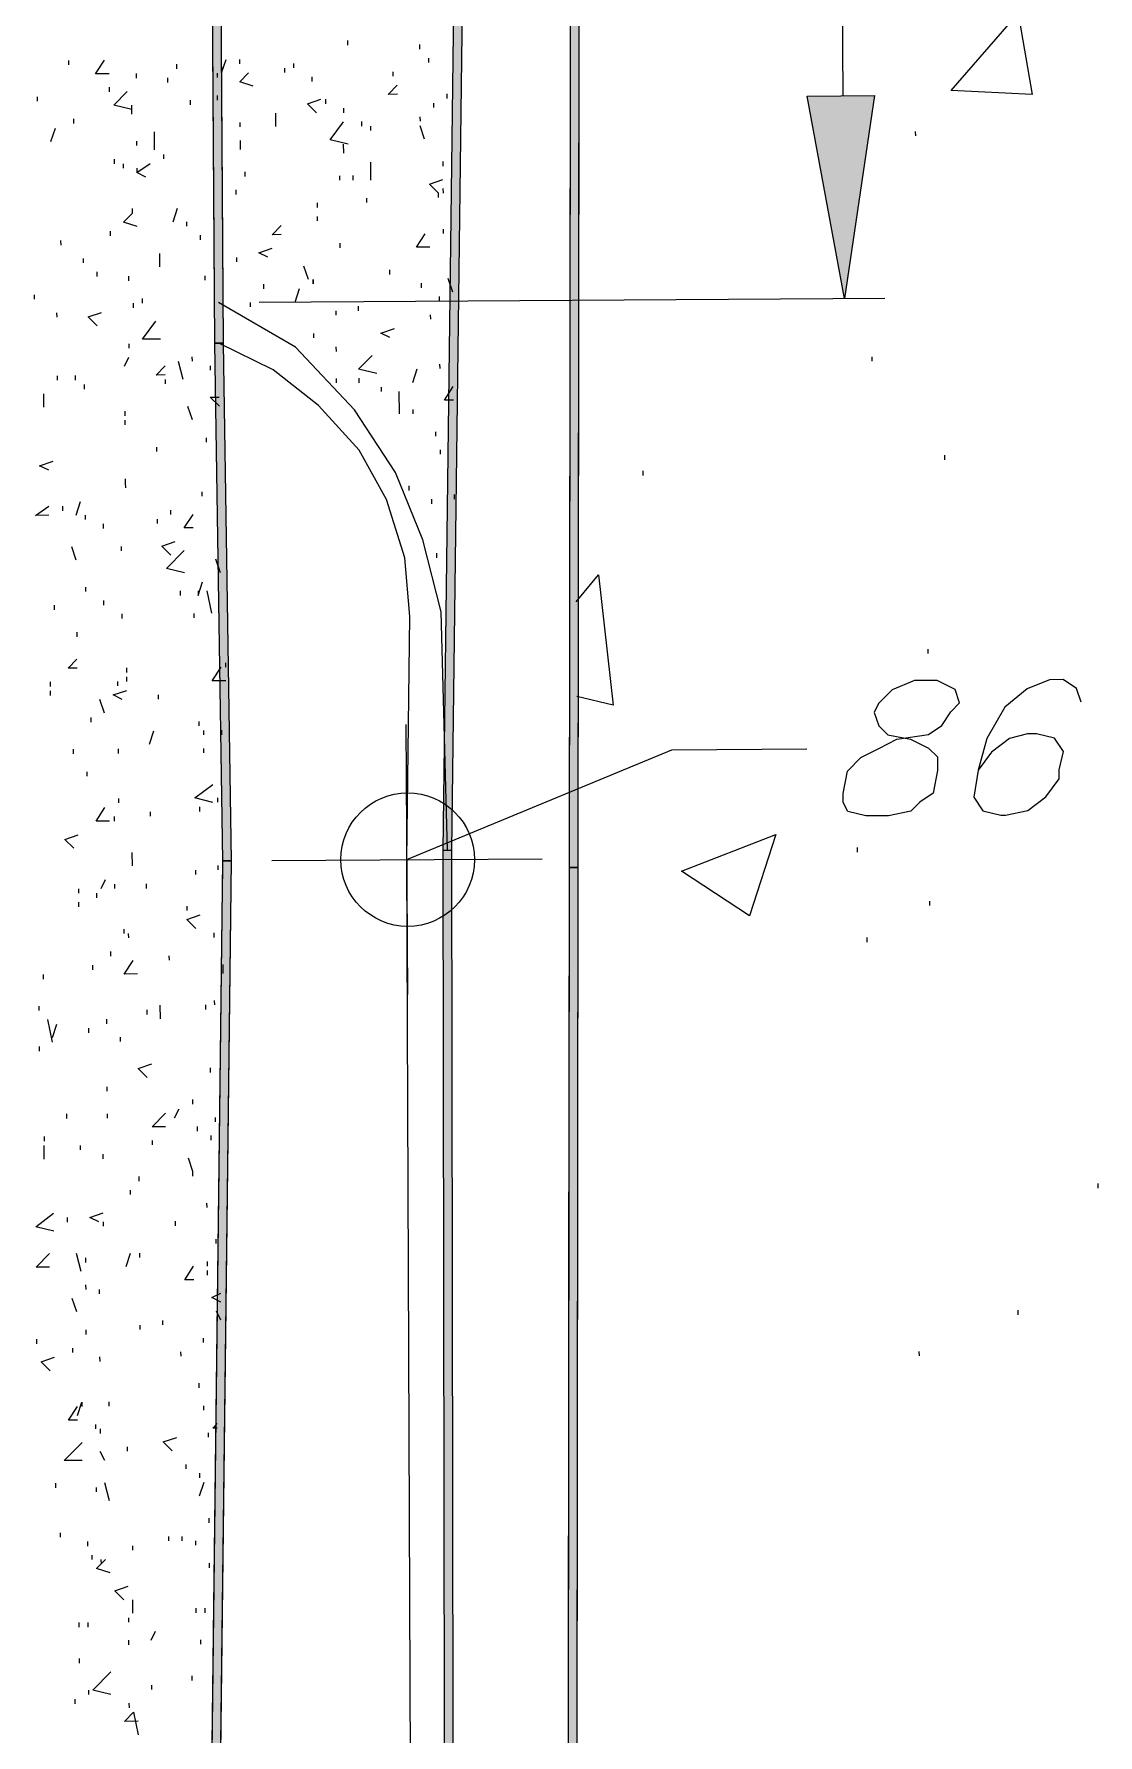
# Model space of a CAD drawing. Header units: inches. Extents: x -5728 to 15181, y 9834 to 15140.
# Drawn here: x 6688.1 to 6877.2, y 11766 to 12068.3 of the extents above; entities that cross this region are included whole.
import ezdxf

# ---------------------------------------------------------------- set-up
doc = ezdxf.new("R2010")
doc.units = ezdxf.units.IN
doc.header["$MEASUREMENT"] = 0
doc.linetypes.add('IMPORT-DASHEDX2 _4_', pattern=[0.1125, 0.075, -0.0375])
for name, color, linetype, lineweight in [('PDF_Geometry', 1, 'Continuous', 9), ('PDF_Solid Fills', 1, 'Continuous', 9), ('site plan converted for PDF_dwg', 1, 'Continuous', 9)]:
    doc.layers.add(name, color=color, linetype=linetype, lineweight=lineweight)

# ---------------------------------------------------------------- blocks, each defined once
blk = doc.blocks.new('site plan converted for PDF_dwg-1480341-SITE PLAN')
at = {"layer": 'PDF_Solid Fills'}
for points in [[(4652.92, 2039.4), (4654.52, 2039.4), (4659.32, 2642.6), (4657.72, 2642.6), (4653.61, 2126.18)], [(4590.52, 2133), (4592.12, 2133), (4592.12, 2338.6), (4590.52, 2338.6), (4590.52, 2290.16)], [(4591.32, 2041), (4592.92, 2041), (4592.12, 2133), (4590.52, 2133), (4591.29, 2044.81)], [(4585.72, 1738.6), (4587.32, 1738.6), (4592.92, 2041), (4591.32, 2041), (4586.85, 1799.5)], [(4650.52, 1731.4), (4652.12, 1731.4), (4654.52, 2039.4), (4652.92, 2039.4), (4652.32, 1962.62)]]:
    blk.add_hatch(color=147, dxfattribs=at).paths.add_polyline_path(points, flags=0)
at = {"layer": 'PDF_Solid Fills', "linetype": 'IMPORT-DASHEDX2 _4_'}
for points in [[(4632.25, 2049.4), (4637.72, 2333), (4636.12, 2333), (4631.3, 2083.22), (4631.48, 2076.77)], [(4630.52, 2042.6), (4632.12, 2042.6), (4632.25, 2049.4), (4631.3, 2083.22), (4630.52, 2042.61)], [(4628.92, 1732.2), (4630.52, 1732.2), (4632.12, 2042.6), (4630.52, 2042.49), (4628.92, 1732.21)]]:
    blk.add_hatch(color=147, dxfattribs=at).paths.add_polyline_path(points, flags=0)
at = {"layer": 'PDF_Solid Fills', "lineweight": 15}
blk.add_hatch(color=155, dxfattribs=at).paths.add_polyline_path([(4702.52, 2140.2), (4696.12, 2176.2), (4708.12, 2176.2)], flags=0)
at = {"layer": 'PDF_Geometry', "color": 155, "lineweight": 15}
for p, q in [((4702.52, 2176.2), (4702.52, 2265.8)), ((4614.52, 2186.6), (4614.52, 2185.8)), ((4627.32, 2185.8), (4627.32, 2185)), ((4564.92, 2183.4), (4564.92, 2182.6)), ((4584.12, 2182.6), (4584.12, 2181.8)), ((4592.12, 2181), (4592.92, 2183.4)), ((4595.32, 2183.4), (4595.32, 2182.6)), ((4604.92, 2182.6), (4604.92, 2181.8)), ((4628.92, 2183.4), (4628.92, 2182.6)), ((4576.92, 2181), (4576.92, 2180.2)), ((4582.52, 2180.2), (4582.52, 2179.4)), ((4591.32, 2181), (4591.32, 2180.2)), ((4603.32, 2181.8), (4603.32, 2181)), ((4608.12, 2180.2), (4608.12, 2179.4)), ((4622.52, 2181), (4622.52, 2180.2)), ((4559.32, 2177), (4559.32, 2176.2)), ((4572.12, 2178.6), (4572.12, 2177.8)), ((4591.32, 2177), (4591.32, 2176.2)), ((4632.12, 2177), (4632.12, 2176.2)), ((4576.12, 2173.8), (4576.12, 2175.4)), ((4586.52, 2176.2), (4586.52, 2175.4)), ((4601.72, 2171.4), (4601.72, 2173.8)), ((4610.52, 2176.2), (4610.52, 2175.4)), ((4613.72, 2174.6), (4613.72, 2173.8)), ((4629.72, 2175.4), (4629.72, 2174.6)), ((4561.72, 2169), (4562.52, 2171.4)), ((4565.72, 2173), (4565.72, 2172.2)), ((4580.12, 2167.4), (4580.12, 2170.6)), ((4595.32, 2172.2), (4595.32, 2171.4)), ((4616.92, 2172.2), (4616.92, 2171.4)), ((4618.52, 2171.4), (4618.52, 2170.6)), ((4627.32, 2173), (4627.32, 2172.2)), ((4628.12, 2169), (4627.32, 2171.4)), ((4576.92, 2169), (4576.92, 2168.2)), ((4613.72, 2166.6), (4613.72, 2168.2)), ((4715.32, 2169.8), (4715.32, 2169)), ((4572.92, 2165.8), (4572.92, 2165)), ((4574.52, 2165), (4574.52, 2164.2)), ((4581.72, 2166.6), (4581.72, 2165.8)), ((4618.52, 2161.8), (4618.52, 2165)), ((4631.32, 2165), (4631.32, 2164.2)), ((4576.92, 2164.2), (4576.92, 2163.4)), ((4596.12, 2163.4), (4596.12, 2162.6)), ((4612.92, 2162.6), (4612.92, 2161.8)), ((4615.32, 2162.6), (4615.32, 2161.8)), ((4594.52, 2160.2), (4594.52, 2159.4)), ((4617.72, 2158.6), (4617.72, 2157.8)), ((4631.32, 2160.2), (4631.32, 2159.4)), ((4583.32, 2154.6), (4584.12, 2157)), ((4608.92, 2157.8), (4608.92, 2157)), ((4608.92, 2155.4), (4608.92, 2154.6)), ((4572.12, 2153), (4572.12, 2152.2)), ((4585.72, 2154.6), (4585.72, 2153.8)), ((4588.12, 2152.2), (4588.12, 2151.4)), ((4631.32, 2153), (4631.32, 2152.2)), ((4563.32, 2151.4), (4563.32, 2150.6)), ((4612.92, 2150.6), (4612.92, 2149.8)), ((4567.32, 2148.2), (4567.32, 2147.4)), ((4580.92, 2146.6), (4580.92, 2149)), ((4594.52, 2148.2), (4594.52, 2147.4)), ((4607.32, 2144.2), (4606.52, 2146.6)), ((4569.72, 2145.8), (4569.72, 2145)), ((4575.32, 2145), (4575.32, 2144.2)), ((4588.92, 2145), (4588.92, 2144.2)), ((4599.32, 2143.4), (4599.32, 2142.6)), ((4621.72, 2145.8), (4621.72, 2145)), ((4627.32, 2143.4), (4627.32, 2142.6)), ((4632.92, 2141.8), (4632.12, 2144.2)), ((4558.52, 2141.8), (4558.52, 2141)), ((4576.12, 2140.2), (4576.12, 2139.4)), ((4577.72, 2141), (4577.72, 2140.2)), ((4596.92, 2140.2), (4596.92, 2139.4)), ((4598.52, 2140.2), (4709.72, 2140.2)), ((4604.92, 2140.2), (4605.72, 2142.6)), ((4630.52, 2141), (4630.52, 2140.2)), ((4562.52, 2138.6), (4562.52, 2137.8)), ((4612.12, 2138.6), (4612.12, 2137.8)), ((4616.12, 2139.4), (4616.12, 2138.6)), ((4628.92, 2137.8), (4628.92, 2137)), ((4608.12, 2134.6), (4608.12, 2133.8)), ((4575.32, 2133), (4575.32, 2132.2)), ((4612.12, 2132.2), (4612.12, 2131.4)), ((4574.52, 2129), (4575.32, 2130.6)), ((4584.92, 2126.6), (4584.12, 2129.8)), ((4586.52, 2130.6), (4586.52, 2129.8)), ((4589.72, 2129), (4589.72, 2128.2)), ((4625.72, 2125.8), (4626.52, 2128.2)), ((4630.52, 2129), (4630.52, 2128.2)), ((4707.32, 2129.8), (4707.32, 2129)), ((4562.52, 2127.4), (4562.52, 2126.6)), ((4565.72, 2127.4), (4565.72, 2126.6)), ((4567.32, 2125.8), (4567.32, 2125)), ((4581.72, 2126.6), (4581.72, 2125.8)), ((4612.12, 2126.6), (4612.12, 2125.8)), ((4616.12, 2126.6), (4616.12, 2125.8)), ((4620.12, 2125), (4620.12, 2124.2)), ((4560.12, 2121.8), (4560.12, 2124.2)), ((4623.32, 2120.2), (4623.32, 2124.2)), ((4574.52, 2121), (4574.52, 2120.2)), ((4574.52, 2119.4), (4574.52, 2118.6)), ((4586.52, 2119.4), (4585.72, 2121.8)), ((4625.72, 2121), (4625.72, 2120.2)), ((4588.92, 2116.2), (4588.92, 2115.4)), ((4629.72, 2117), (4629.72, 2116.2)), ((4580.12, 2114.6), (4580.12, 2113.8)), ((4630.52, 2113.8), (4630.52, 2113)), ((4720.12, 2112.2), (4720.12, 2111.4)), ((4624.92, 2107.4), (4624.92, 2106.6)), ((4666.52, 2109.8), (4666.52, 2109)), ((4563.32, 2104.2), (4563.32, 2103.4)), ((4565.72, 2102.6), (4566.52, 2105)), ((4588.12, 2106.6), (4588.12, 2105.8)), ((4628.92, 2105), (4628.92, 2104.2)), ((4632.92, 2105.8), (4632.92, 2105)), ((4567.32, 2102.6), (4567.32, 2101.8)), ((4570.52, 2101), (4570.52, 2100.2)), ((4580.12, 2101.8), (4580.12, 2101)), ((4582.52, 2103.4), (4582.52, 2102.6)), ((4565.72, 2094.6), (4564.92, 2097)), ((4573.72, 2097), (4573.72, 2096.2)), ((4629.72, 2095.4), (4629.72, 2094.6)), ((4591.32, 2092.2), (4590.52, 2094.6)), ((4567.32, 2089.8), (4567.32, 2089)), ((4584.12, 2089), (4584.12, 2088.2)), ((4589.72, 2085), (4588.92, 2089)), ((4561.72, 2086.6), (4561.72, 2085.8)), ((4570.52, 2087.4), (4570.52, 2086.6)), ((4573.72, 2085), (4573.72, 2084.2)), ((4586.52, 2085), (4586.52, 2084.2)), ((4565.72, 2081.8), (4565.72, 2081)), ((4716.92, 2077.8), (4716.92, 2077)), ((4574.52, 2075.4), (4574.52, 2074.6)), ((4574.52, 2073.8), (4574.52, 2073)), ((4592.12, 2076.2), (4592.12, 2075.4)), ((4560.92, 2073), (4560.92, 2072.2)), ((4560.92, 2071.4), (4560.92, 2070.6)), ((4572.92, 2073), (4572.92, 2072.2)), ((4580.12, 2070.6), (4580.12, 2069.8)), ((4570.52, 2067.4), (4569.72, 2069.8)), ((4568.12, 2066.6), (4568.12, 2065.8)), ((4587.32, 2065.8), (4587.32, 2065)), ((4624.12, 2017), (4624.12, 2065)), ((4578.52, 2061.8), (4579.32, 2064.2)), ((4588.12, 2064.2), (4588.12, 2063.4)), ((4591.32, 2064.2), (4591.32, 2063.4)), ((4564.92, 2061), (4564.92, 2060.2)), ((4572.92, 2061), (4572.92, 2060.2)), ((4588.12, 2061), (4588.12, 2060.2)), ((4567.32, 2057), (4567.32, 2056.2)), ((4572.92, 2052.2), (4572.92, 2051.4)), ((4578.52, 2049.8), (4578.52, 2049)), ((4587.32, 2050.6), (4587.32, 2049.8)), ((4590.52, 2052.2), (4590.52, 2051.4)), ((4572.12, 2049), (4572.12, 2048.2)), ((4575.32, 2040.2), (4575.32, 2042.6)), ((4600.12, 2041), (4648.12, 2041)), ((4704.12, 2042.6), (4704.12, 2041.8)), ((4569.72, 2036.2), (4570.52, 2037.8)), ((4586.52, 2039.4), (4586.52, 2038.6)), ((4590.52, 2040.2), (4590.52, 2039.4)), ((4591.32, 2038.6), (4591.32, 2037.8)), ((4565.72, 2036.2), (4565.72, 2035.4)), ((4568.92, 2035.4), (4568.92, 2034.6)), ((4572.12, 2037), (4572.12, 2036.2)), ((4577.72, 2037), (4577.72, 2036.2)), ((4565.72, 2033.8), (4565.72, 2033)), ((4584.92, 2033), (4584.92, 2032.2)), ((4716.92, 2033), (4716.92, 2032.2)), ((4573.72, 2029), (4573.72, 2028.2)), ((4574.52, 2028.2), (4574.52, 2027.4)), ((4589.72, 2028.2), (4589.72, 2027.4)), ((4705.72, 2026.6), (4705.72, 2025.8)), ((4568.12, 2022.6), (4568.12, 2021.8)), ((4571.32, 2025), (4571.32, 2024.2)), ((4581.72, 2024.2), (4581.72, 2023.4)), ((4591.32, 2021), (4591.32, 2022.6)), ((4559.32, 2021), (4559.32, 2020.2)), ((4589.72, 2016.2), (4589.72, 2015.4)), ((4558.52, 2015.4), (4558.52, 2014.6)), ((4577.72, 2014.6), (4577.72, 2013.8)), ((4580.12, 2013), (4580.12, 2015.4)), ((4588.12, 2015.4), (4588.12, 2014.6)), ((4560.92, 2009), (4560.12, 2013)), ((4560.92, 2009.8), (4561.72, 2012.2)), ((4567.32, 2011.4), (4567.32, 2010.6)), ((4570.52, 2013), (4570.52, 2012.2)), ((4558.52, 2008.2), (4558.52, 2007.4)), ((4572.92, 2009.8), (4572.92, 2009)), ((4588.92, 2004.2), (4588.92, 2003.4)), ((4570.52, 2001), (4570.52, 2000.2)), ((4585.72, 1998.6), (4585.72, 1997.8)), ((4563.32, 1996.2), (4563.32, 1995.4)), ((4570.52, 1996.2), (4570.52, 1995.4)), ((4582.52, 1995.4), (4583.32, 1997)), ((4589.72, 1995.4), (4589.72, 1994.6)), ((4559.32, 1992.2), (4559.32, 1991.4)), ((4586.52, 1993.8), (4586.52, 1993)), ((4588.92, 1992.2), (4588.92, 1991.4)), ((4559.32, 1988.2), (4559.32, 1990.6)), ((4565.72, 1990.6), (4565.72, 1989.8)), ((4569.72, 1989), (4569.72, 1988.2)), ((4578.52, 1991.4), (4578.52, 1990.6)), ((4576.12, 1985), (4576.12, 1984.2)), ((4574.52, 1982.6), (4574.52, 1981.8)), ((4588.12, 1980.2), (4588.12, 1979.4)), ((4746.52, 1982.6), (4746.52, 1981.8)), ((4563.32, 1977.8), (4563.32, 1977)), ((4569.72, 1977), (4569.72, 1976.2)), ((4582.52, 1977), (4582.52, 1976.2)), ((4589.72, 1973.8), (4589.72, 1973)), ((4565.72, 1968.2), (4564.92, 1971.4)), ((4573.72, 1969), (4574.52, 1971.4)), ((4576.12, 1971.4), (4576.12, 1970.6)), ((4566.52, 1970.6), (4566.52, 1969.8)), ((4588.12, 1969.8), (4588.12, 1969)), ((4588.12, 1968.2), (4588.12, 1967.4)), ((4566.52, 1965.8), (4566.52, 1965)), ((4568.92, 1965), (4568.92, 1964.2)), ((4564.92, 1961), (4564.12, 1963.4)), ((4580.12, 1959.4), (4580.12, 1958.6)), ((4590.52, 1959.4), (4589.72, 1961)), ((4732.12, 1960.2), (4732.12, 1959.4)), ((4557.72, 1956.2), (4557.72, 1955.4)), ((4566.52, 1957.8), (4566.52, 1957)), ((4576.12, 1958.6), (4576.12, 1957.8)), ((4587.32, 1956.2), (4587.32, 1955.4)), ((4564.12, 1954.6), (4564.12, 1953.8)), ((4568.92, 1953), (4568.92, 1952.2)), ((4583.32, 1953.8), (4583.32, 1953)), ((4714.52, 1953), (4714.52, 1952.2)), ((4586.52, 1948.2), (4586.52, 1947.4)), ((4570.52, 1945), (4570.52, 1944.2)), ((4587.32, 1944.2), (4587.32, 1943.4)), ((4568.12, 1941), (4568.12, 1940.2)), ((4568.92, 1940.2), (4568.92, 1939.4)), ((4588.12, 1939.4), (4588.12, 1938.6)), ((4569.72, 1934.6), (4568.92, 1936.2)), ((4573.72, 1937), (4573.72, 1936.2)), ((4584.12, 1933.8), (4584.12, 1933)), ((4586.52, 1932.2), (4586.52, 1931.4)), ((4560.92, 1930.6), (4560.92, 1929.8)), ((4568.12, 1929.8), (4568.12, 1929)), ((4570.52, 1927.4), (4569.72, 1930.6)), ((4586.52, 1928.2), (4587.32, 1930.6)), ((4588.12, 1924.2), (4588.12, 1923.4)), ((4561.72, 1921.8), (4561.72, 1921)), ((4566.52, 1920.2), (4566.52, 1919.4)), ((4574.52, 1919.4), (4574.52, 1918.6)), ((4580.92, 1921), (4580.92, 1920.2)), ((4583.32, 1921), (4583.32, 1920.2)), ((4585.72, 1920.2), (4585.72, 1919.4)), ((4567.32, 1917.8), (4567.32, 1917)), ((4568.92, 1917), (4568.92, 1916.2)), ((4588.12, 1916.2), (4588.12, 1915.4)), ((4574.52, 1907.4), (4574.52, 1909.8)), ((4585.72, 1908.2), (4585.72, 1907.4)), ((4587.32, 1908.2), (4587.32, 1907.4)), ((4564.92, 1905.8), (4564.92, 1905)), ((4566.52, 1905.8), (4566.52, 1905)), ((4573.72, 1906.6), (4573.72, 1905.8)), ((4573.72, 1902.6), (4573.72, 1901.8)), ((4577.72, 1902.6), (4578.52, 1904.2)), ((4586.52, 1902.6), (4586.52, 1901.8)), ((4564.92, 1899.4), (4564.92, 1898.6)), ((4584.92, 1896.2), (4584.92, 1895.4)), ((4564.12, 1892.2), (4564.12, 1891.4)), ((4566.52, 1893.8), (4566.52, 1893)), ((4577.72, 1894.6), (4577.72, 1893.8)), ((4573.72, 1891.4), (4573.72, 1890.6))]:
    blk.add_line(p, q, dxfattribs=at)
at = {"layer": 'PDF_Geometry', "color": 147, "flags": 128}
for points in [[(4652.92, 2039.4), (4654.52, 2039.4), (4659.32, 2642.6), (4657.72, 2642.6)], [(4590.52, 2133), (4592.12, 2133), (4592.12, 2338.6), (4590.52, 2338.6)], [(4631.32, 2042.6), (4632.12, 2042.6), (4637.72, 2333), (4636.12, 2333), (4630.52, 2042.6)], [(4591.32, 2041), (4592.92, 2041), (4592.12, 2133), (4590.52, 2133)], [(4585.72, 1738.6), (4587.32, 1738.6), (4592.92, 2041), (4591.32, 2041)], [(4629.72, 1732.2), (4630.52, 1732.2), (4632.12, 2042.6), (4630.52, 2042.6), (4628.92, 1732.2)], [(4650.52, 1731.4), (4652.12, 1731.4), (4654.52, 2039.4), (4652.92, 2039.4)]]:
    blk.add_lwpolyline(points, close=True, dxfattribs=at)
at = {"layer": 'PDF_Geometry', "color": 155, "lineweight": 15, "flags": 128}
for points in [[(4733.72, 2190.6), (4736.12, 2176.2), (4721.72, 2177)], [(4608.12, 2143.4), (4608.12, 2144.2)], [(4714.52, 2072.2), (4710.52, 2070.6), (4708.12, 2068.2), (4707.32, 2066.6), (4708.12, 2064.2), (4709.72, 2062.6), (4713.72, 2061.8), (4716.92, 2060.2), (4718.52, 2058.6), (4718.52, 2056.2), (4717.72, 2052.2), (4715.32, 2050.6), (4713.72, 2049), (4709.72, 2048.2), (4705.72, 2048.2), (4702.52, 2049), (4701.72, 2050.6), (4701.72, 2052.2), (4702.52, 2056.2), (4704.92, 2058.6), (4708.12, 2060.2), (4711.32, 2061.8), (4716.92, 2062.6), (4719.32, 2064.2), (4720.92, 2066.6), (4722.52, 2068.2), (4721.72, 2070.6), (4718.52, 2072.2)], [(4689.72, 2045), (4684.92, 2030.6), (4672.92, 2038.6)]]:
    blk.add_lwpolyline(points, close=True, dxfattribs=at)
for points in [[(4572.12, 2181), (4569.72, 2181), (4571.32, 2183.4)], [(4597.72, 2178.6), (4595.32, 2179.4), (4596.92, 2181)], [(4576.12, 2174.6), (4572.92, 2175.4), (4575.32, 2177.8)], [(4623.32, 2177), (4621.72, 2177), (4623.32, 2178.6)], [(4608.92, 2173.8), (4607.32, 2175.4), (4609.72, 2176.2)], [(4614.52, 2168.2), (4611.32, 2169), (4613.72, 2172.2)], [(4595.32, 2169), (4595.32, 2168.2), (4595.32, 2167.4)], [(4578.52, 2162.6), (4576.92, 2163.4), (4579.32, 2165)], [(4630.52, 2158.6), (4630.52, 2159.4), (4628.92, 2161), (4631.32, 2161.8)], [(4576.92, 2153.8), (4574.52, 2154.6), (4576.12, 2156.2), (4576.12, 2157)], [(4602.52, 2152.2), (4600.92, 2152.2), (4602.52, 2153.8)], [(4628.92, 2149.8), (4626.52, 2149.8), (4628.12, 2152.2)], [(4600.12, 2148.2), (4598.52, 2149), (4600.92, 2149.8)], [(4631.32, 2042.6), (4630.52, 2085), (4627.32, 2097.8), (4622.52, 2109.8), (4615.32, 2121), (4604.92, 2132.2), (4591.32, 2140.2)], [(4569.72, 2136.2), (4568.12, 2137.8), (4570.52, 2138.6)], [(4580.92, 2133.8), (4577.72, 2133.8), (4580.12, 2137)], [(4621.72, 2133.8), (4620.12, 2134.6), (4622.52, 2135.4)], [(4585.72, 806.6), (4597.72, 818.6), (4606.52, 832.2), (4614.52, 852.2), (4615.32, 1143.4), (4619.32, 1439.4), (4623.32, 1734.6), (4624.12, 2041), (4624.92, 2084.2), (4624.12, 2094.6), (4620.92, 2105), (4616.12, 2113.8), (4608.92, 2121.8), (4600.92, 2128.2), (4591.32, 2133)], [(4581.72, 2127.4), (4580.12, 2127.4), (4581.72, 2129)], [(4619.32, 2127.4), (4616.12, 2128.2), (4618.52, 2130.6)], [(4632.92, 2122.6), (4631.32, 2122.6), (4632.92, 2125)], [(4591.32, 2121.8), (4589.72, 2123.4), (4591.32, 2123.4)], [(4560.92, 2110.6), (4559.32, 2111.4), (4561.72, 2112.2)], [(4574.52, 2109), (4574.52, 2108.2), (4574.52, 2107.4)], [(4560.92, 2102.6), (4558.52, 2102.6), (4560.92, 2104.2)], [(4586.52, 2100.2), (4584.92, 2100.2), (4586.52, 2102.6)], [(4582.52, 2095.4), (4580.92, 2097), (4583.32, 2097.8)], [(4584.92, 2092.2), (4581.72, 2093), (4584.92, 2096.2)], [(4587.32, 2089), (4587.32, 2088.2), (4588.12, 2090.6)], [(4654.52, 2086.6), (4658.52, 2091.4), (4660.92, 2068.2), (4654.52, 2069.8)], [(4565.72, 2075.4), (4564.12, 2075.4), (4565.72, 2077)], [(4592.12, 2073), (4589.72, 2073), (4591.32, 2075.4)], [(4573.72, 2069.8), (4572.12, 2070.6), (4574.52, 2071.4)], [(4744.12, 2068.2), (4743.32, 2070.6), (4740.92, 2072.2), (4738.52, 2072.2), (4734.52, 2070.6), (4730.52, 2067.4), (4727.32, 2061.8), (4725.72, 2056.2), (4724.92, 2051.4), (4726.52, 2049), (4729.72, 2048.2), (4730.52, 2048.2), (4734.52, 2049), (4737.72, 2051.4), (4740.12, 2054.6), (4740.12, 2056.2), (4740.92, 2059.4), (4739.32, 2061.8), (4736.12, 2062.6), (4734.52, 2062.6), (4731.32, 2061.8), (4728.12, 2059.4), (4725.72, 2056.2)], [(4624.12, 2041), (4671.32, 2060.2), (4695.32, 2060.2)], [(4589.72, 2051.4), (4586.52, 2052.2), (4589.72, 2054.6)], [(4571.32, 2048.2), (4568.92, 2048.2), (4570.52, 2050.6)], [(4564.92, 2043.4), (4563.32, 2045), (4565.72, 2045.8)], [(4586.52, 2029), (4584.92, 2030.6), (4587.32, 2031.4)], [(4576.12, 2021), (4573.72, 2021), (4575.32, 2023.4)], [(4577.72, 2002.6), (4576.12, 2004.2), (4578.52, 2005)], [(4580.92, 1993.8), (4578.52, 1993.8), (4580.92, 1996.2)], [(4585.72, 1985), (4585.72, 1985.8), (4584.92, 1988.2)], [(4560.92, 1975.4), (4557.72, 1976.2), (4560.92, 1978.6)], [(4568.92, 1977), (4567.32, 1977.8), (4569.72, 1978.6)], [(4560.12, 1969), (4557.72, 1969), (4560.12, 1971.4)], [(4585.72, 1966.6), (4584.12, 1966.6), (4585.72, 1969)], [(4590.52, 1962.6), (4588.92, 1963.4), (4590.52, 1964.2)], [(4560.12, 1950.6), (4558.52, 1952.2), (4560.92, 1953)], [(4564.92, 1941.8), (4563.32, 1941.8), (4564.92, 1944.2)], [(4564.92, 1942.6), (4565.72, 1945), (4565.72, 1944.2)], [(4589.72, 1940.2), (4588.92, 1940.2), (4589.72, 1941)], [(4565.72, 1934.6), (4562.52, 1934.6), (4565.72, 1937.8)], [(4581.72, 1936.2), (4580.12, 1937.8), (4582.52, 1938.6)], [(4570.52, 1914.6), (4568.12, 1915.4), (4569.72, 1917)], [(4572.92, 1909.8), (4571.32, 1911.4), (4573.72, 1912.2)], [(4570.52, 1893), (4567.32, 1893.8), (4570.52, 1897)], [(4575.32, 1888.2), (4572.92, 1888.2), (4574.52, 1889.8), (4575.32, 1885.8)]]:
    blk.add_lwpolyline(points, dxfattribs=at)
at = {"layer": 'PDF_Geometry', "color": 155, "lineweight": 15}
blk.add_circle((4624.25, 2041), 11.87, dxfattribs=at)
at = {"layer": 'PDF_Solid Fills', "color": 147}
for p, q in [((4657.72, 2642.6), (4653.61, 2126.18)), ((4654.52, 2039.4), (4659.32, 2642.6)), ((4592.12, 2133), (4592.12, 2338.6)), ((4590.52, 2290.16), (4590.52, 2133)), ((4592.12, 2133), (4590.52, 2133)), ((4590.52, 2133), (4591.29, 2044.81)), ((4590.52, 2133), (4592.12, 2133)), ((4592.92, 2041), (4592.12, 2133)), ((4653.61, 2126.18), (4652.92, 2039.4)), ((4591.29, 2044.81), (4591.32, 2041)), ((4591.32, 2041), (4586.85, 1799.5)), ((4587.32, 1738.6), (4592.92, 2041)), ((4592.92, 2041), (4591.32, 2041)), ((4591.32, 2041), (4592.92, 2041)), ((4652.12, 1731.4), (4654.52, 2039.4)), ((4652.92, 2039.4), (4652.32, 1962.62)), ((4654.52, 2039.4), (4652.92, 2039.4)), ((4652.92, 2039.4), (4654.52, 2039.4)), ((4652.32, 1962.62), (4650.52, 1731.4))]:
    blk.add_line(p, q, dxfattribs=at)
at = {"layer": 'PDF_Solid Fills', "color": 155, "lineweight": 15}
for p, q in [((4702.52, 2140.2), (4696.12, 2176.2)), ((4696.12, 2176.2), (4708.12, 2176.2)), ((4708.12, 2176.2), (4702.52, 2140.2))]:
    blk.add_line(p, q, dxfattribs=at)

msp = doc.modelspace()

# ---------------------------------------------------------------- block references
at = {"layer": 'site plan converted for PDF_dwg', "color": 147, "linetype": 'IMPORT-DASHEDX2 _4_', "rotation": 0.383349167194431}
msp.add_blockref('site plan converted for PDF_dwg-1480341-SITE PLAN', (2144.04, 9849.68), dxfattribs=at)

doc.saveas('drawing.dxf')
